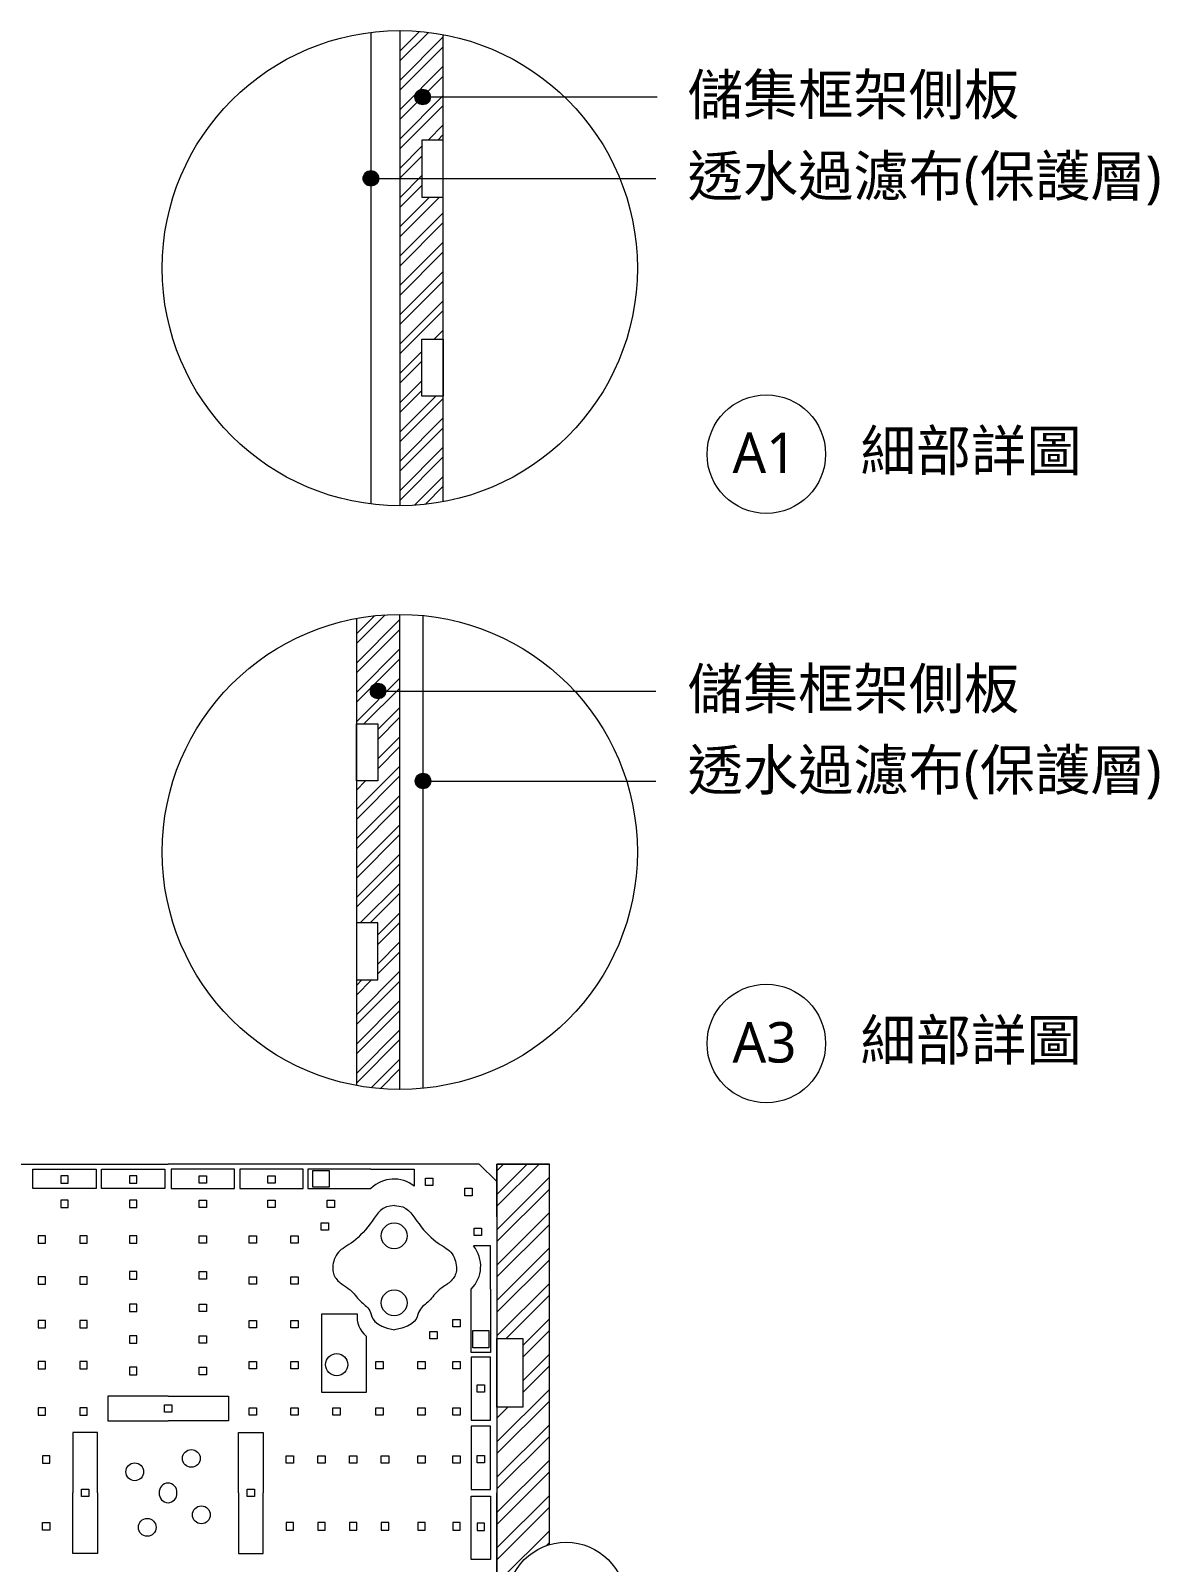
# Model space of a CAD drawing. Header units: millimetres. Extents: x 5208 to 9408, y 10 to 2980.
# Drawn here: x 8060 to 8617, y 1059 to 1815 of the extents above; entities that cross this region are included whole.
import ezdxf

# ---------------------------------------------------------------- set-up
doc = ezdxf.new("R2010")
doc.units = ezdxf.units.MM
doc.styles.add('微軟正黑體-20', font='Microsoft JhengHei.ttf', dxfattribs={"height": 20})

msp = doc.modelspace()

# ---------------------------------------------------------------- hatches: boundary and pattern name
at = {"lineweight": 5}
h = msp.add_hatch(color=256, dxfattribs=at)
h.dxf.hatch_style = 1
h.paths.add_polyline_path([(8249.39, 1782.6, 1), (8257.04, 1782.6, 1)])
h = msp.add_hatch(color=256, dxfattribs=at)
h.dxf.hatch_style = 1
h.paths.add_polyline_path([(8223.82, 1742.44, 1), (8231.46, 1742.44, 1)])
h = msp.add_hatch(color=256, dxfattribs=at)
h.dxf.hatch_style = 1
h.paths.add_polyline_path([(8227.36, 1489.41, 1), (8235, 1489.41, 1)])
h = msp.add_hatch(color=256, dxfattribs=at)
h.dxf.hatch_style = 1
h.paths.add_polyline_path([(8249.53, 1444.98, 1), (8257.18, 1444.98, 1)])

# ---------------------------------------------------------------- linework, layer by layer
for p, q in [((8227.64, 1814.48), (8227.64, 1581.73)), ((8241.91, 1815.35), (8241.91, 1580.86)), ((8263.38, 1582.84), (8263.38, 1813.37)), ((8253.22, 1782.6), (8368.99, 1782.6)), ((8263.38, 1761.31), (8252.83, 1761.31)), ((8252.83, 1761.31), (8252.83, 1733.14)), ((8263.38, 1733.14), (8263.38, 1761.31)), ((8227.64, 1742.44), (8368.26, 1742.44)), ((8252.83, 1733.14), (8263.38, 1733.14)), ((8252.83, 1634.9), (8252.83, 1663.07)), ((8252.83, 1663.07), (8263.38, 1663.07)), ((8263.38, 1663.07), (8263.38, 1634.9)), ((8263.38, 1634.9), (8252.83, 1634.9)), ((8241.91, 1292.73), (8241.91, 1527.22)), ((8220.45, 1525.24), (8220.45, 1294.71)), ((8253.36, 1293.29), (8253.36, 1526.66)), ((8231.18, 1489.41), (8368.26, 1489.41)), ((8220.45, 1473.18), (8231, 1473.18)), ((8220.45, 1445.01), (8220.45, 1473.18)), ((8231, 1473.18), (8231, 1445.01)), ((8231, 1445.01), (8220.45, 1445.01)), ((8253.36, 1444.98), (8368.26, 1444.98)), ((8231, 1374.94), (8220.45, 1374.94)), ((8220.45, 1374.94), (8220.45, 1346.77)), ((8231, 1346.77), (8231, 1374.94)), ((8220.45, 1346.77), (8231, 1346.77)), ((7973.95, 1255.91), (8127.52, 1255.91)), ((8281.09, 1255.91), (8127.52, 1255.91)), ((8281.09, 1255.91), (8289.81, 1247.3)), ((8315.71, 1255.91), (8289.81, 1255.91)), ((8289.81, 1255.91), (8289.81, 931.33)), ((8289.81, 1229.83), (8289.81, 1255.91)), ((8289.81, 1255.91), (8315.71, 1255.91)), ((8315.71, 1068.05), (8315.71, 1255.91)), ((8060.87, 1243.84), (8060.87, 1253.4)), ((8060.87, 1253.4), (8092.04, 1253.4)), ((8074.64, 1250.08), (8074.64, 1246.44)), ((8078.27, 1250.08), (8074.64, 1250.08)), ((8078.27, 1246.44), (8078.27, 1250.08)), ((8092.04, 1253.4), (8092.04, 1243.84)), ((8094.75, 1243.84), (8094.75, 1253.4)), ((8094.75, 1253.4), (8125.92, 1253.4)), ((8108.52, 1250.08), (8108.52, 1246.44)), ((8112.16, 1250.08), (8108.52, 1250.08)), ((8112.16, 1246.44), (8112.16, 1250.08)), ((8125.92, 1253.4), (8125.92, 1243.84)), ((8160.3, 1253.4), (8129.12, 1253.4)), ((8129.12, 1253.4), (8129.12, 1243.84)), ((8142.89, 1246.44), (8142.89, 1250.08)), ((8142.89, 1250.08), (8146.53, 1250.08)), ((8146.53, 1250.08), (8146.53, 1246.44)), ((8160.3, 1243.84), (8160.3, 1253.4)), ((8194.18, 1253.4), (8163, 1253.4)), ((8163, 1253.4), (8163, 1243.84)), ((8176.77, 1246.44), (8176.77, 1250.08)), ((8176.77, 1250.08), (8180.41, 1250.08)), ((8180.41, 1250.08), (8180.41, 1246.44)), ((8194.18, 1243.84), (8194.18, 1253.4)), ((8227.68, 1253.4), (8196.51, 1253.4)), ((8196.51, 1253.4), (8196.51, 1243.84)), ((8207.23, 1252.59), (8198.75, 1252.59)), ((8198.75, 1252.59), (8198.75, 1244.66)), ((8207.23, 1244.66), (8207.23, 1252.59)), ((8227.68, 1253.4), (8249.04, 1253.4)), ((8249.04, 1253.4), (8249.04, 1245)), ((8254.55, 1245.28), (8254.55, 1248.92)), ((8254.55, 1248.92), (8258.19, 1248.92)), ((8258.19, 1248.92), (8258.19, 1245.28)), ((8092.04, 1243.84), (8060.87, 1243.84)), ((8074.64, 1246.44), (8078.27, 1246.44)), ((8125.92, 1243.84), (8094.75, 1243.84)), ((8108.52, 1246.44), (8112.16, 1246.44)), ((8129.12, 1243.84), (8160.3, 1243.84)), ((8146.53, 1246.44), (8142.89, 1246.44)), ((8163, 1243.84), (8194.18, 1243.84)), ((8180.41, 1246.44), (8176.77, 1246.44)), ((8196.51, 1243.84), (8227.68, 1243.84)), ((8198.75, 1244.66), (8207.23, 1244.66)), ((8258.19, 1245.28), (8254.55, 1245.28)), ((8274.01, 1240.31), (8274.01, 1243.95)), ((8274.01, 1243.95), (8277.65, 1243.95)), ((8277.65, 1240.31), (8274.01, 1240.31)), ((8277.65, 1243.95), (8277.65, 1240.31)), ((8289.81, 1247.3), (8289.81, 1093.62)), ((8074.64, 1238.07), (8074.64, 1234.44)), ((8078.27, 1238.07), (8074.64, 1238.07)), ((8074.64, 1234.44), (8078.27, 1234.44)), ((8078.27, 1234.44), (8078.27, 1238.07)), ((8108.52, 1238.07), (8108.52, 1234.44)), ((8112.16, 1238.07), (8108.52, 1238.07)), ((8108.52, 1234.44), (8112.16, 1234.44)), ((8112.16, 1234.44), (8112.16, 1238.07)), ((8142.89, 1234.44), (8142.89, 1238.07)), ((8142.89, 1238.07), (8146.53, 1238.07)), ((8146.53, 1234.44), (8142.89, 1234.44)), ((8146.53, 1238.07), (8146.53, 1234.44)), ((8176.77, 1234.44), (8176.77, 1238.07)), ((8176.77, 1238.07), (8180.41, 1238.07)), ((8180.41, 1234.44), (8176.77, 1234.44)), ((8180.41, 1238.07), (8180.41, 1234.44)), ((8206.04, 1234.44), (8206.04, 1238.07)), ((8206.04, 1238.07), (8209.68, 1238.07)), ((8209.68, 1234.44), (8206.04, 1234.44)), ((8209.68, 1238.07), (8209.68, 1234.44)), ((8203.08, 1223.23), (8203.08, 1226.86)), ((8203.08, 1226.86), (8206.72, 1226.86)), ((8206.72, 1226.86), (8206.72, 1223.23)), ((8063.36, 1220.48), (8063.36, 1216.84)), ((8067, 1220.48), (8063.36, 1220.48)), ((8067, 1216.84), (8067, 1220.48)), ((8083.92, 1220.48), (8083.92, 1216.84)), ((8087.55, 1220.48), (8083.92, 1220.48)), ((8087.55, 1216.84), (8087.55, 1220.48)), ((8108.52, 1220.48), (8108.52, 1216.84)), ((8112.16, 1220.48), (8108.52, 1220.48)), ((8112.16, 1216.84), (8112.16, 1220.48)), ((8142.89, 1216.84), (8142.89, 1220.48)), ((8142.89, 1220.48), (8146.53, 1220.48)), ((8146.53, 1220.48), (8146.53, 1216.84)), ((8167.49, 1216.84), (8167.49, 1220.48)), ((8167.49, 1220.48), (8171.13, 1220.48)), ((8171.13, 1220.48), (8171.13, 1216.84)), ((8188.05, 1216.84), (8188.05, 1220.48)), ((8188.05, 1220.48), (8191.69, 1220.48)), ((8191.69, 1220.48), (8191.69, 1216.84)), ((8206.72, 1223.23), (8203.08, 1223.23)), ((8278.64, 1220.61), (8278.64, 1224.25)), ((8278.64, 1224.25), (8282.28, 1224.25)), ((8282.28, 1220.61), (8278.64, 1220.61)), ((8282.28, 1224.25), (8282.28, 1220.61)), ((8063.36, 1216.84), (8067, 1216.84)), ((8083.92, 1216.84), (8087.55, 1216.84)), ((8108.52, 1216.84), (8112.16, 1216.84)), ((8146.53, 1216.84), (8142.89, 1216.84)), ((8171.13, 1216.84), (8167.49, 1216.84)), ((8191.69, 1216.84), (8188.05, 1216.84)), ((8286.7, 1215.5), (8278.29, 1215.5)), ((8286.7, 1194.15), (8286.7, 1215.5)), ((8108.52, 1202.81), (8108.52, 1199.17)), ((8112.16, 1202.81), (8108.52, 1202.81)), ((8112.16, 1199.17), (8112.16, 1202.81)), ((8142.89, 1199.17), (8142.89, 1202.81)), ((8142.89, 1202.81), (8146.53, 1202.81)), ((8146.53, 1202.81), (8146.53, 1199.17)), ((8063.36, 1200.21), (8063.36, 1196.57)), ((8067, 1200.21), (8063.36, 1200.21)), ((8063.36, 1196.57), (8067, 1196.57)), ((8067, 1196.57), (8067, 1200.21)), ((8083.92, 1200.21), (8083.92, 1196.57)), ((8087.55, 1200.21), (8083.92, 1200.21)), ((8083.92, 1196.57), (8087.55, 1196.57)), ((8087.55, 1196.57), (8087.55, 1200.21)), ((8108.52, 1199.17), (8112.16, 1199.17)), ((8146.53, 1199.17), (8142.89, 1199.17)), ((8167.49, 1196.57), (8167.49, 1200.21)), ((8167.49, 1200.21), (8171.13, 1200.21)), ((8171.13, 1196.57), (8167.49, 1196.57)), ((8171.13, 1200.21), (8171.13, 1196.57)), ((8188.05, 1196.57), (8188.05, 1200.21)), ((8188.05, 1200.21), (8191.69, 1200.21)), ((8191.69, 1196.57), (8188.05, 1196.57)), ((8191.69, 1200.21), (8191.69, 1196.57)), ((8277.13, 1162.97), (8277.13, 1194.15)), ((8286.7, 1194.15), (8286.7, 1162.97)), ((8108.52, 1186.79), (8108.52, 1183.15)), ((8112.16, 1186.79), (8108.52, 1186.79)), ((8108.52, 1183.15), (8112.16, 1183.15)), ((8112.16, 1183.15), (8112.16, 1186.79)), ((8142.89, 1183.15), (8142.89, 1186.79)), ((8142.89, 1186.79), (8146.53, 1186.79)), ((8146.53, 1183.15), (8142.89, 1183.15)), ((8146.53, 1186.79), (8146.53, 1183.15)), ((8203.35, 1143.23), (8203.35, 1182.05)), ((8203.35, 1182.05), (8220.91, 1182.05)), ((8063.36, 1178.68), (8063.36, 1175.05)), ((8067, 1178.68), (8063.36, 1178.68)), ((8063.36, 1175.05), (8067, 1175.05)), ((8067, 1175.05), (8067, 1178.68)), ((8083.92, 1178.68), (8083.92, 1175.05)), ((8087.55, 1178.68), (8083.92, 1178.68)), ((8083.92, 1175.05), (8087.55, 1175.05)), ((8087.55, 1175.05), (8087.55, 1178.68)), ((8167.49, 1175.05), (8167.49, 1178.68)), ((8167.49, 1178.68), (8171.13, 1178.68)), ((8171.13, 1175.05), (8167.49, 1175.05)), ((8171.13, 1178.68), (8171.13, 1175.05)), ((8188.05, 1175.05), (8188.05, 1178.68)), ((8188.05, 1178.68), (8191.69, 1178.68)), ((8191.69, 1175.05), (8188.05, 1175.05)), ((8191.69, 1178.68), (8191.69, 1175.05)), ((8256.66, 1169.58), (8256.66, 1173.21)), ((8256.66, 1173.21), (8260.3, 1173.21)), ((8260.3, 1173.21), (8260.3, 1169.58)), ((8268.08, 1175.55), (8268.08, 1179.18)), ((8268.08, 1179.18), (8271.72, 1179.18)), ((8271.72, 1175.55), (8268.08, 1175.55)), ((8271.72, 1179.18), (8271.72, 1175.55)), ((8277.95, 1165.22), (8277.95, 1173.7)), ((8277.95, 1173.7), (8285.88, 1173.7)), ((8285.88, 1173.7), (8285.88, 1165.22)), ((8108.52, 1171.16), (8108.52, 1167.52)), ((8112.16, 1171.16), (8108.52, 1171.16)), ((8108.52, 1167.52), (8112.16, 1167.52)), ((8112.16, 1167.52), (8112.16, 1171.16)), ((8142.89, 1167.52), (8142.89, 1171.16)), ((8142.89, 1171.16), (8146.53, 1171.16)), ((8146.53, 1167.52), (8142.89, 1167.52)), ((8146.53, 1171.16), (8146.53, 1167.52)), ((8225.37, 1170.98), (8225.37, 1143.23)), ((8260.3, 1169.58), (8256.66, 1169.58)), ((8285.88, 1165.22), (8277.95, 1165.22)), ((8289.81, 1169.87), (8302.54, 1169.87)), ((8289.81, 1135.89), (8289.81, 1169.87)), ((8302.54, 1169.87), (8302.54, 1135.89)), ((8063.36, 1158.42), (8063.36, 1154.78)), ((8067, 1158.42), (8063.36, 1158.42)), ((8067, 1154.78), (8067, 1158.42)), ((8083.92, 1158.42), (8083.92, 1154.78)), ((8087.55, 1158.42), (8083.92, 1158.42)), ((8087.55, 1154.78), (8087.55, 1158.42)), ((8167.49, 1154.78), (8167.49, 1158.42)), ((8167.49, 1158.42), (8171.13, 1158.42)), ((8171.13, 1158.42), (8171.13, 1154.78)), ((8188.05, 1154.78), (8188.05, 1158.42)), ((8188.05, 1158.42), (8191.69, 1158.42)), ((8191.69, 1158.42), (8191.69, 1154.78)), ((8230.05, 1154.81), (8230.05, 1158.44)), ((8230.05, 1158.44), (8233.69, 1158.44)), ((8233.69, 1158.44), (8233.69, 1154.81)), ((8250.83, 1154.81), (8250.83, 1158.44)), ((8250.83, 1158.44), (8254.47, 1158.44)), ((8254.47, 1158.44), (8254.47, 1154.81)), ((8268.08, 1154.81), (8268.08, 1158.44)), ((8268.08, 1158.44), (8271.72, 1158.44)), ((8271.72, 1158.44), (8271.72, 1154.81)), ((8286.7, 1162.97), (8277.13, 1162.97)), ((8286.7, 1160.67), (8277.13, 1160.67)), ((8277.13, 1160.67), (8277.13, 1129.49)), ((8286.7, 1129.49), (8286.7, 1160.67)), ((8063.36, 1154.78), (8067, 1154.78)), ((8083.92, 1154.78), (8087.55, 1154.78)), ((8108.52, 1155.59), (8108.52, 1151.95)), ((8112.16, 1155.59), (8108.52, 1155.59)), ((8108.52, 1151.95), (8112.16, 1151.95)), ((8112.16, 1151.95), (8112.16, 1155.59)), ((8142.89, 1151.95), (8142.89, 1155.59)), ((8142.89, 1155.59), (8146.53, 1155.59)), ((8146.53, 1151.95), (8142.89, 1151.95)), ((8146.53, 1155.59), (8146.53, 1151.95)), ((8171.13, 1154.78), (8167.49, 1154.78)), ((8191.69, 1154.78), (8188.05, 1154.78)), ((8233.69, 1154.81), (8230.05, 1154.81)), ((8254.47, 1154.81), (8250.83, 1154.81)), ((8271.72, 1154.81), (8268.08, 1154.81)), ((8225.37, 1143.23), (8203.35, 1143.23)), ((8280.1, 1143.26), (8280.1, 1146.9)), ((8280.1, 1146.9), (8283.73, 1146.9)), ((8283.73, 1143.26), (8280.1, 1143.26)), ((8283.73, 1146.9), (8283.73, 1143.26)), ((8063.36, 1135.62), (8063.36, 1131.98)), ((8067, 1135.62), (8063.36, 1135.62)), ((8067, 1131.98), (8067, 1135.62)), ((8083.92, 1135.62), (8083.92, 1131.98)), ((8087.55, 1135.62), (8083.92, 1135.62)), ((8087.55, 1131.98), (8087.55, 1135.62)), ((8127.52, 1141.37), (8097.74, 1141.37)), ((8097.74, 1141.37), (8097.74, 1129.23)), ((8125.7, 1133.48), (8125.7, 1137.12)), ((8125.7, 1137.12), (8129.34, 1137.12)), ((8127.52, 1141.37), (8157.31, 1141.37)), ((8129.34, 1137.12), (8129.34, 1133.48)), ((8157.31, 1141.37), (8157.31, 1129.23)), ((8167.49, 1131.98), (8167.49, 1135.62)), ((8167.49, 1135.62), (8171.13, 1135.62)), ((8171.13, 1135.62), (8171.13, 1131.98)), ((8188.05, 1131.98), (8188.05, 1135.62)), ((8188.05, 1135.62), (8191.69, 1135.62)), ((8191.69, 1135.62), (8191.69, 1131.98)), ((8208.83, 1131.98), (8208.83, 1135.62)), ((8208.83, 1135.62), (8212.47, 1135.62)), ((8212.47, 1135.62), (8212.47, 1131.98)), ((8230.05, 1131.98), (8230.05, 1135.62)), ((8230.05, 1135.62), (8233.69, 1135.62)), ((8233.69, 1135.62), (8233.69, 1131.98)), ((8250.83, 1131.98), (8250.83, 1135.62)), ((8250.83, 1135.62), (8254.47, 1135.62)), ((8254.47, 1135.62), (8254.47, 1131.98)), ((8268.08, 1131.98), (8268.08, 1135.62)), ((8268.08, 1135.62), (8271.72, 1135.62)), ((8271.72, 1135.62), (8271.72, 1131.98)), ((8302.54, 1135.89), (8289.81, 1135.89)), ((8063.36, 1131.98), (8067, 1131.98)), ((8083.92, 1131.98), (8087.55, 1131.98)), ((8097.74, 1129.23), (8127.52, 1129.23)), ((8129.34, 1133.48), (8125.7, 1133.48)), ((8157.31, 1129.23), (8127.52, 1129.23)), ((8171.13, 1131.98), (8167.49, 1131.98)), ((8191.69, 1131.98), (8188.05, 1131.98)), ((8212.47, 1131.98), (8208.83, 1131.98)), ((8233.69, 1131.98), (8230.05, 1131.98)), ((8254.47, 1131.98), (8250.83, 1131.98)), ((8271.72, 1131.98), (8268.08, 1131.98)), ((8277.13, 1129.49), (8286.7, 1129.49)), ((8092.67, 1123.46), (8080.53, 1123.46)), ((8080.53, 1123.46), (8080.53, 1093.62)), ((8092.67, 1093.62), (8092.67, 1123.46)), ((8162.37, 1093.62), (8162.37, 1123.46)), ((8162.37, 1123.46), (8174.52, 1123.46)), ((8174.52, 1123.46), (8174.52, 1093.62)), ((8286.7, 1126.47), (8277.13, 1126.47)), ((8277.13, 1126.47), (8277.13, 1095.29)), ((8286.7, 1095.29), (8286.7, 1126.47)), ((8065.55, 1111.94), (8065.55, 1108.31)), ((8069.18, 1111.94), (8065.55, 1111.94)), ((8069.18, 1108.31), (8069.18, 1111.94)), ((8185.86, 1108.31), (8185.86, 1111.94)), ((8185.86, 1111.94), (8189.5, 1111.94)), ((8189.5, 1111.94), (8189.5, 1108.31)), ((8201.5, 1108.31), (8201.5, 1111.94)), ((8201.5, 1111.94), (8205.14, 1111.94)), ((8205.14, 1111.94), (8205.14, 1108.31)), ((8217.02, 1108.31), (8217.02, 1111.94)), ((8217.02, 1111.94), (8220.66, 1111.94)), ((8220.66, 1111.94), (8220.66, 1108.31)), ((8232.78, 1108.31), (8232.78, 1111.94)), ((8232.78, 1111.94), (8236.42, 1111.94)), ((8236.42, 1111.94), (8236.42, 1108.31)), ((8250.83, 1108.31), (8250.83, 1111.94)), ((8250.83, 1111.94), (8254.47, 1111.94)), ((8254.47, 1111.94), (8254.47, 1108.31)), ((8268.08, 1108.31), (8268.08, 1111.94)), ((8268.08, 1111.94), (8271.72, 1111.94)), ((8271.72, 1111.94), (8271.72, 1108.31)), ((8280.1, 1108.51), (8280.1, 1112.15)), ((8280.1, 1112.15), (8283.73, 1112.15)), ((8283.73, 1112.15), (8283.73, 1108.51)), ((8065.55, 1108.31), (8069.18, 1108.31)), ((8189.5, 1108.31), (8185.86, 1108.31)), ((8205.14, 1108.31), (8201.5, 1108.31)), ((8220.66, 1108.31), (8217.02, 1108.31)), ((8236.42, 1108.31), (8232.78, 1108.31)), ((8254.47, 1108.31), (8250.83, 1108.31)), ((8271.72, 1108.31), (8268.08, 1108.31)), ((8283.73, 1108.51), (8280.1, 1108.51)), ((8080.53, 1063.77), (8080.53, 1093.62)), ((8084.78, 1091.8), (8084.78, 1095.44)), ((8084.78, 1095.44), (8088.42, 1095.44)), ((8088.42, 1091.8), (8084.78, 1091.8)), ((8088.42, 1095.44), (8088.42, 1091.8)), ((8092.67, 1093.62), (8092.67, 1063.77)), ((8162.37, 1093.62), (8162.37, 1063.77)), ((8166.63, 1091.8), (8166.63, 1095.44)), ((8166.63, 1095.44), (8170.27, 1095.44)), ((8170.27, 1091.8), (8166.63, 1091.8)), ((8170.27, 1095.44), (8170.27, 1091.8)), ((8174.52, 1063.77), (8174.52, 1093.62)), ((8277.13, 1095.29), (8286.7, 1095.29)), ((8277.13, 1060.77), (8277.13, 1091.94)), ((8277.13, 1091.94), (8286.7, 1091.94)), ((8286.7, 1091.94), (8286.7, 1060.77)), ((8289.81, 939.94), (8289.81, 1093.62)), ((8065.55, 1075.29), (8065.55, 1078.93)), ((8065.55, 1078.93), (8069.18, 1078.93)), ((8069.18, 1075.29), (8065.55, 1075.29)), ((8069.18, 1078.93), (8069.18, 1075.29)), ((8189.5, 1078.93), (8185.86, 1078.93)), ((8185.86, 1078.93), (8185.86, 1075.29)), ((8185.86, 1075.29), (8189.5, 1075.29)), ((8189.5, 1075.29), (8189.5, 1078.93)), ((8205.14, 1078.93), (8201.5, 1078.93)), ((8201.5, 1078.93), (8201.5, 1075.29)), ((8201.5, 1075.29), (8205.14, 1075.29)), ((8205.14, 1075.29), (8205.14, 1078.93)), ((8220.66, 1078.93), (8217.02, 1078.93)), ((8217.02, 1078.93), (8217.02, 1075.29)), ((8217.02, 1075.29), (8220.66, 1075.29)), ((8220.66, 1075.29), (8220.66, 1078.93)), ((8236.42, 1078.93), (8232.78, 1078.93)), ((8232.78, 1078.93), (8232.78, 1075.29)), ((8232.78, 1075.29), (8236.42, 1075.29)), ((8236.42, 1075.29), (8236.42, 1078.93)), ((8254.47, 1078.93), (8250.83, 1078.93)), ((8250.83, 1078.93), (8250.83, 1075.29)), ((8250.83, 1075.29), (8254.47, 1075.29)), ((8254.47, 1075.29), (8254.47, 1078.93)), ((8271.72, 1078.93), (8268.08, 1078.93)), ((8268.08, 1078.93), (8268.08, 1075.29)), ((8268.08, 1075.29), (8271.72, 1075.29)), ((8271.72, 1075.29), (8271.72, 1078.93)), ((8283.73, 1078.72), (8280.1, 1078.72)), ((8280.1, 1078.72), (8280.1, 1075.08)), ((8280.1, 1075.08), (8283.73, 1075.08)), ((8283.73, 1075.08), (8283.73, 1078.72)), ((8092.67, 1063.77), (8080.53, 1063.77)), ((8162.37, 1063.77), (8174.52, 1063.77)), ((8286.7, 1060.77), (8277.13, 1060.77))]:
    msp.add_line(p, q, dxfattribs=at)
at = {"linetype": 'Continuous', "lineweight": 5}
for p, q in [((8241.91, 1814.86), (8242.41, 1815.35)), ((8241.91, 1805.22), (8251.65, 1814.95)), ((8241.91, 1800.39), (8256.02, 1814.5)), ((8241.91, 1790.75), (8263.38, 1812.22)), ((8241.91, 1785.93), (8263.38, 1807.4)), ((8241.91, 1776.29), (8263.38, 1797.76)), ((8241.91, 1771.47), (8263.38, 1792.93)), ((8241.91, 1761.83), (8263.38, 1783.29)), ((8241.91, 1757.01), (8263.38, 1778.47)), ((8255.86, 1761.31), (8263.38, 1768.83)), ((8260.68, 1761.31), (8263.38, 1764.01)), ((8241.91, 1747.36), (8252.83, 1758.28)), ((8241.91, 1742.54), (8252.83, 1753.46)), ((8241.91, 1732.9), (8252.83, 1743.81)), ((8241.91, 1728.08), (8252.83, 1738.99)), ((8241.91, 1718.44), (8256.62, 1733.14)), ((8241.91, 1713.62), (8261.44, 1733.14)), ((8241.91, 1703.97), (8263.38, 1725.44)), ((8241.91, 1699.15), (8263.38, 1720.62)), ((8241.91, 1689.51), (8263.38, 1710.98)), ((8241.91, 1684.69), (8263.38, 1706.16)), ((8241.91, 1675.05), (8263.38, 1696.51)), ((8241.91, 1670.23), (8263.38, 1691.69)), ((8241.91, 1660.58), (8263.38, 1682.05)), ((8241.91, 1655.76), (8263.38, 1677.23)), ((8258.86, 1663.07), (8263.38, 1667.59)), ((8241.91, 1646.12), (8252.83, 1657.03)), ((8241.91, 1641.3), (8252.83, 1652.21)), ((8241.91, 1631.66), (8252.83, 1642.57)), ((8241.91, 1626.84), (8252.83, 1637.75)), ((8241.91, 1617.2), (8259.62, 1634.9)), ((8241.91, 1612.37), (8263.38, 1633.84)), ((8241.91, 1602.73), (8263.38, 1624.2)), ((8241.91, 1597.91), (8263.38, 1619.38)), ((8241.91, 1588.27), (8263.38, 1609.74)), ((8241.91, 1583.45), (8263.38, 1604.91)), ((8249.19, 1581.09), (8263.38, 1595.27)), ((8254.46, 1581.53), (8263.38, 1590.45)), ((8234.63, 1527), (8220.45, 1512.81)), ((8229.36, 1526.55), (8220.45, 1517.63)), ((8241.91, 1524.63), (8220.45, 1503.17)), ((8241.91, 1519.81), (8220.45, 1498.35)), ((8241.91, 1510.17), (8220.45, 1488.71)), ((8241.91, 1505.35), (8220.45, 1483.88)), ((8241.91, 1495.71), (8220.45, 1474.24)), ((8241.91, 1490.89), (8224.21, 1473.18)), ((8241.91, 1481.25), (8231, 1470.33)), ((8241.91, 1476.42), (8231, 1465.51)), ((8241.91, 1466.78), (8231, 1455.87)), ((8241.91, 1461.96), (8231, 1451.05)), ((8241.91, 1452.32), (8220.45, 1430.85)), ((8241.91, 1447.5), (8220.45, 1426.03)), ((8224.97, 1445.01), (8220.45, 1440.5)), ((8241.91, 1437.86), (8220.45, 1416.39)), ((8241.91, 1433.04), (8220.45, 1411.57)), ((8241.91, 1423.39), (8220.45, 1401.93)), ((8241.91, 1418.57), (8220.45, 1397.11)), ((8241.91, 1408.93), (8220.45, 1387.46)), ((8241.91, 1404.11), (8220.45, 1382.64)), ((8241.91, 1394.47), (8222.38, 1374.94)), ((8241.91, 1389.65), (8227.21, 1374.94)), ((8241.91, 1380), (8231, 1369.09)), ((8241.91, 1375.18), (8231, 1364.27)), ((8241.91, 1365.54), (8231, 1354.63)), ((8241.91, 1360.72), (8231, 1349.81)), ((8241.91, 1351.08), (8220.45, 1329.61)), ((8227.96, 1346.77), (8220.45, 1339.25)), ((8223.14, 1346.77), (8220.45, 1344.08)), ((8241.91, 1346.26), (8220.45, 1324.79)), ((8241.91, 1336.61), (8220.45, 1315.15)), ((8241.91, 1331.79), (8220.45, 1310.33)), ((8241.91, 1322.15), (8220.45, 1300.69)), ((8241.91, 1317.33), (8220.45, 1295.86)), ((8241.91, 1307.69), (8227.81, 1293.58)), ((8241.91, 1302.87), (8232.18, 1293.13)), ((8241.91, 1293.23), (8241.42, 1292.73)), ((8310.6, 1255.91), (8289.81, 1235.12)), ((8293.15, 1255.91), (8289.81, 1252.57)), ((8304.78, 1255.91), (8289.81, 1240.94)), ((8315.71, 1249.39), (8289.81, 1223.49)), ((8315.71, 1243.57), (8289.81, 1217.67)), ((8315.71, 1231.94), (8289.81, 1206.04)), ((8315.71, 1226.12), (8289.81, 1200.23)), ((8315.71, 1214.49), (8289.81, 1188.59)), ((8315.71, 1208.67), (8289.81, 1182.78)), ((8315.71, 1197.04), (8289.81, 1171.15)), ((8315.71, 1191.23), (8294.35, 1169.87)), ((8315.71, 1179.59), (8302.54, 1166.43)), ((8315.71, 1173.78), (8302.54, 1160.61)), ((8315.71, 1162.15), (8302.54, 1148.98)), ((8315.71, 1156.33), (8302.54, 1143.17)), ((8315.71, 1144.7), (8289.81, 1118.8)), ((8315.71, 1138.88), (8289.81, 1112.99)), ((8295.26, 1135.89), (8289.81, 1130.44)), ((8315.71, 1127.25), (8289.81, 1101.36)), ((8315.71, 1121.44), (8289.81, 1095.54)), ((8315.71, 1109.8), (8289.81, 1083.91)), ((8315.71, 1103.99), (8289.81, 1078.09)), ((8315.71, 1092.36), (8289.81, 1066.46)), ((8315.71, 1086.54), (8289.81, 1060.64)), ((8315.71, 1074.91), (8292.15, 1051.35)), ((8315.71, 1069.09), (8314.16, 1067.55))]:
    msp.add_line(p, q, dxfattribs=at)
at = {"lineweight": 5}
for centre, radius in [((8241.91, 1698.11), 117.25), ((8253.22, 1782.6), 3.82), ((8227.64, 1742.44), 3.82), ((8422.81, 1606.33), 29.25), ((8241.91, 1409.98), 117.25), ((8231.18, 1489.41), 3.82), ((8253.36, 1444.98), 3.82), ((8422.81, 1315.41), 29.25), ((8239.11, 1220.49), 6.37), ((8239.11, 1187.41), 6.37), ((8210.75, 1156.93), 5.49), ((8139.01, 1110.64), 4.39), ((8111.08, 1104.03), 4.39), ((8143.97, 1082.79), 4.39), ((8117.27, 1076.6), 4.39), ((8324.04, 1040.01), 29.25)]:
    msp.add_circle(centre, radius, dxfattribs=at)
for centre, radius, start, end in [((8239, 1232.5), 16.02, 51.24273, 134.97668), ((8265.8, 1205.47), 16.02, 315.02332, 38.75727), ((8233.16, 1180.56), 12.34, 173.04996, 230.88134), ((8127.56, 1094.06), 4.39, 90.49676, 185.75707), ((8127.49, 1094.06), 4.39, 354.24293, 89.50324), ((8127.56, 1093.18), 4.39, 174.24293, 269.50324), ((8127.49, 1093.18), 4.39, 270.49676, 5.75707)]:
    msp.add_arc(centre, radius, start, end, dxfattribs=at)
for points in [[(8239.33, 1235.39), (8232.85, 1235.39), (8229.19, 1227.79), (8218.47, 1216.26), (8210.74, 1213.42), (8208.02, 1204.46), (8209.92, 1199.18), (8214.94, 1195.38), (8218.06, 1193.75), (8222.81, 1187.24), (8228.38, 1184.12), (8228.38, 1176.25), (8239.33, 1174.08)], [(8239.33, 1235.39), (8245.81, 1235.39), (8249.47, 1227.79), (8260.19, 1216.26), (8267.92, 1213.42), (8270.64, 1204.46), (8268.74, 1199.18), (8263.72, 1195.38), (8260.6, 1193.75), (8255.85, 1187.24), (8250.28, 1184.12), (8250.28, 1176.25), (8239.33, 1174.08)]]:
    msp.add_open_spline(points, degree=3, dxfattribs=at)

# ---------------------------------------------------------------- texts
at = {"lineweight": 5, "style": '微軟正黑體-20'}
for s, p in [('儲集框架側板', (8383.94, 1773.79)), ('透水過濾布(保護層)', (8383.94, 1733.63)), ('細部詳圖', (8469.29, 1598.06)), ('A1', (8406.1, 1596.93)), ('儲集框架側板', (8383.94, 1480.59)), ('透水過濾布(保護層)', (8383.94, 1440.43)), ('A3', (8406.1, 1306.01)), ('細部詳圖', (8469.29, 1307.14))]:
    msp.add_text(s, height=20, dxfattribs=at).set_placement(p)

doc.saveas('drawing.dxf')
